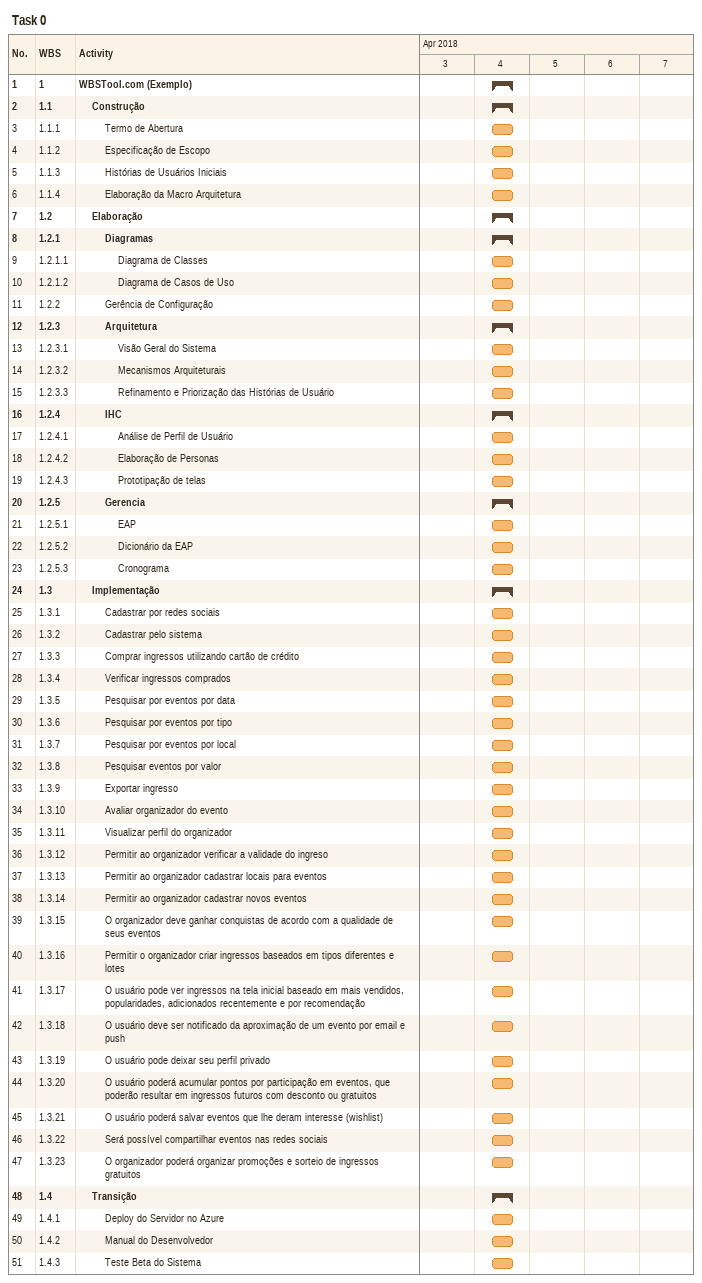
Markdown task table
Task 0

| ID | WBS | Task | Start | Finish |
|---|---|---|---|---|
| 1 | 1 | **WBSTool.com (Exemplo)** | 2018-04-04 | 2018-04-04 |
| 2 | 1.1 | **Construção** | 2018-04-04 | 2018-04-04 |
| 3 | 1.1.1 | Termo de Abertura | 2018-04-04 | 2018-04-04 |
| 4 | 1.1.2 | Especificação de Escopo | 2018-04-04 | 2018-04-04 |
| 5 | 1.1.3 | Histórias de Usuários Iniciais | 2018-04-04 | 2018-04-04 |
| 6 | 1.1.4 | Elaboração da Macro Arquitetura | 2018-04-04 | 2018-04-04 |
| 7 | 1.2 | **Elaboração** | 2018-04-04 | 2018-04-04 |
| 8 | 1.2.1 | **Diagramas** | 2018-04-04 | 2018-04-04 |
| 9 | 1.2.1.1 | Diagrama de Classes | 2018-04-04 | 2018-04-04 |
| 10 | 1.2.1.2 | Diagrama de Casos de Uso | 2018-04-04 | 2018-04-04 |
| 11 | 1.2.2 | Gerência de Configuração | 2018-04-04 | 2018-04-04 |
| 12 | 1.2.3 | **Arquitetura** | 2018-04-04 | 2018-04-04 |
| 13 | 1.2.3.1 | Visão Geral do Sistema | 2018-04-04 | 2018-04-04 |
| 14 | 1.2.3.2 | Mecanismos Arquiteturais | 2018-04-04 | 2018-04-04 |
| 15 | 1.2.3.3 | Refinamento e Priorização das Histórias de Usuário | 2018-04-04 | 2018-04-04 |
| 16 | 1.2.4 | **IHC** | 2018-04-04 | 2018-04-04 |
| 17 | 1.2.4.1 | Análise de Perfil de Usuário | 2018-04-04 | 2018-04-04 |
| 18 | 1.2.4.2 | Elaboração de Personas | 2018-04-04 | 2018-04-04 |
| 19 | 1.2.4.3 | Prototipação de telas | 2018-04-04 | 2018-04-04 |
| 20 | 1.2.5 | **Gerencia** | 2018-04-04 | 2018-04-04 |
| 21 | 1.2.5.1 | EAP | 2018-04-04 | 2018-04-04 |
| 22 | 1.2.5.2 | Dicionário da EAP | 2018-04-04 | 2018-04-04 |
| 23 | 1.2.5.3 | Cronograma | 2018-04-04 | 2018-04-04 |
| 24 | 1.3 | **Implementação** | 2018-04-04 | 2018-04-04 |
| 25 | 1.3.1 | Cadastrar por redes sociais | 2018-04-04 | 2018-04-04 |
| 26 | 1.3.2 | Cadastrar pelo sistema | 2018-04-04 | 2018-04-04 |
| 27 | 1.3.3 | Comprar ingressos utilizando cartão de crédito | 2018-04-04 | 2018-04-04 |
| 28 | 1.3.4 | Verificar ingressos comprados | 2018-04-04 | 2018-04-04 |
| 29 | 1.3.5 | Pesquisar por eventos por data | 2018-04-04 | 2018-04-04 |
| 30 | 1.3.6 | Pesquisar por eventos por tipo | 2018-04-04 | 2018-04-04 |
| 31 | 1.3.7 | Pesquisar por eventos por local | 2018-04-04 | 2018-04-04 |
| 32 | 1.3.8 | Pesquisar eventos por valor | 2018-04-04 | 2018-04-04 |
| 33 | 1.3.9 | Exportar ingresso | 2018-04-04 | 2018-04-04 |
| 34 | 1.3.10 | Avaliar organizador do evento | 2018-04-04 | 2018-04-04 |
| 35 | 1.3.11 | Visualizar perfil do organizador | 2018-04-04 | 2018-04-04 |
| 36 | 1.3.12 | Permitir ao organizador verificar a validade do ingreso | 2018-04-04 | 2018-04-04 |
| 37 | 1.3.13 | Permitir ao organizador cadastrar locais para eventos | 2018-04-04 | 2018-04-04 |
| 38 | 1.3.14 | Permitir ao organizador cadastrar novos eventos | 2018-04-04 | 2018-04-04 |
| 39 | 1.3.15 | O organizador deve ganhar conquistas de acordo com a qualidade de seus eventos | 2018-04-04 | 2018-04-04 |
| 40 | 1.3.16 | Permitir o organizador criar ingressos baseados em tipos diferentes e lotes | 2018-04-04 | 2018-04-04 |
| 41 | 1.3.17 | O usuário pode ver ingressos na tela inicial baseado em mais vendidos, popularidades, adicionados recentemente e por recomendação | 2018-04-04 | 2018-04-04 |
| 42 | 1.3.18 | O usuário deve ser notificado da aproximação de um evento por email e push | 2018-04-04 | 2018-04-04 |
| 43 | 1.3.19 | O usuário pode deixar seu perfil privado | 2018-04-04 | 2018-04-04 |
| 44 | 1.3.20 | O usuário poderá acumular pontos por participação em eventos, que poderão resultar em ingressos futuros com desconto ou gratuitos | 2018-04-04 | 2018-04-04 |
| 45 | 1.3.21 | O usuário poderá salvar eventos que lhe deram interesse (wishlist) | 2018-04-04 | 2018-04-04 |
| 46 | 1.3.22 | Será possível compartilhar eventos nas redes sociais | 2018-04-04 | 2018-04-04 |
| 47 | 1.3.23 | O organizador poderá organizar promoções e sorteio de ingressos gratuitos | 2018-04-04 | 2018-04-04 |
| 48 | 1.4 | **Transição** | 2018-04-04 | 2018-04-04 |
| 49 | 1.4.1 | Deploy do Servidor no Azure | 2018-04-04 | 2018-04-04 |
| 50 | 1.4.2 | Manual do Desenvolvedor | 2018-04-04 | 2018-04-04 |
| 51 | 1.4.3 | Teste Beta do Sistema | 2018-04-04 | 2018-04-04 |
